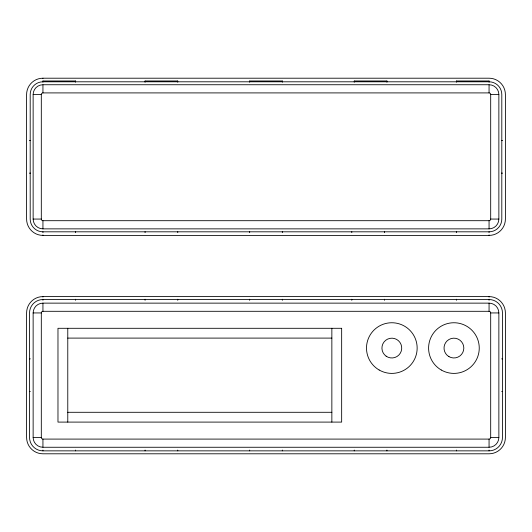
<?xml version="1.0" encoding="UTF-8"?>
<svg xmlns="http://www.w3.org/2000/svg" width="532" height="532" viewBox="0 0 532 532"><rect width="100%" height="100%" fill="white"/><g stroke="black" fill="none" stroke-linecap="round" stroke-linejoin="round"><path stroke-width="0.8" d="M42.939 78.204L489.061 78.204A16.339 16.339 0 0 1 505.4 94.543L505.4 219.064A16.339 16.339 0 0 1 489.061 235.403L42.939 235.403A16.339 16.339 0 0 1 26.6 219.064L26.6 94.543A16.339 16.339 0 0 1 42.939 78.204L42.939 78.417M42.939 80.977L75.624 80.977M145.076 80.977L177.755 80.977M249.661 80.977L282.339 80.977M354.246 80.977L386.924 80.977M456.376 80.977L489.061 80.977M42.939 84.741L489.061 84.741A9.802 9.802 0 0 1 498.863 94.543L498.863 219.064A9.802 9.802 0 0 1 489.061 228.866L42.939 228.866A9.802 9.802 0 0 1 33.137 219.064L33.137 94.543A9.802 9.802 0 0 1 42.939 84.741L42.939 92.907A1.636 1.636 0 0 0 41.303 94.543L33.137 94.543M42.939 92.907L489.061 92.907A1.636 1.636 0 0 1 490.69 94.543L490.69 219.064A1.636 1.636 0 0 1 489.061 220.694L42.939 220.7A1.636 1.636 0 0 1 41.31 219.064L41.31 94.543M490.69 94.543L498.863 94.543M29.42 140.461L30.603 140.461M501.397 140.461L502.58 140.461M29.42 173.146L30.603 173.146M501.397 173.146L502.58 173.146M33.137 219.064L41.31 219.064M490.69 219.064L498.863 219.064M42.939 296.597L489.061 296.597A16.339 16.339 0 0 1 505.4 312.936L505.4 437.457A16.339 16.339 0 0 1 489.061 453.796L42.939 453.796A16.339 16.339 0 0 1 26.6 437.457L26.6 312.936A16.339 16.339 0 0 1 42.939 296.597L42.939 297.102M42.939 303.134L489.061 303.134A9.802 9.802 0 0 1 498.863 312.936L498.863 437.457A9.802 9.802 0 0 1 489.061 447.259L42.939 447.259A9.802 9.802 0 0 1 33.137 437.457L33.137 312.936A9.802 9.802 0 0 1 42.939 303.134L42.939 311.3A1.636 1.636 0 0 0 41.31 312.936L41.31 437.457A1.636 1.636 0 0 0 42.939 439.093L489.061 439.093A1.636 1.636 0 0 0 490.69 437.457L490.69 312.936A1.636 1.636 0 0 0 489.061 311.306L42.939 311.3M33.137 312.936L41.31 312.936M490.69 312.936L498.863 312.936M67.777 338.099L331.855 338.099M29.539 358.854L30.317 358.854M501.683 358.854L502.461 358.854M29.539 391.539L30.317 391.539M501.683 391.539L502.461 391.539M67.777 412.293L331.855 412.293M33.137 437.457L41.31 437.457M490.69 437.457L498.863 437.457M42.939 450.857L489.061 450.857A13.4 13.4 0 0 0 502.461 437.457L502.461 312.936A13.4 13.4 0 0 0 489.061 299.536L42.939 299.536A13.4 13.4 0 0 0 29.539 312.936L29.539 437.457A13.4 13.4 0 0 0 42.939 450.857L42.939 450.079M489.061 81.017L489.061 82.201M489.061 84.741L489.061 92.907M489.061 220.7L489.061 228.866M489.061 231.693L489.061 232.584M489.061 234.898L489.061 235.403M489.061 296.597L489.061 297.102M489.061 299.237L489.061 300.314M489.061 303.134L489.061 311.3M489.061 439.093L489.061 447.259M489.061 450.079L489.061 450.857M456.376 81.017L456.376 82.201M456.376 231.693L456.376 232.584M456.376 299.237L456.376 300.314M456.376 450.079L456.376 450.857M386.924 81.017L386.924 82.201M386.924 450.079L386.924 450.857M384.476 231.693L384.476 232.584M384.476 299.237L384.476 300.314M354.246 81.017L354.246 82.201M354.246 450.079L354.246 450.857M351.792 231.693L351.792 232.584M351.792 299.237L351.792 300.314M331.855 328.297L331.855 422.095M282.339 81.017L282.339 82.201M282.339 231.693L282.339 232.584M282.339 299.237L282.339 300.314M282.339 450.079L282.339 450.857M249.661 81.017L249.661 82.201M249.661 231.693L249.661 232.584M249.661 299.237L249.661 300.314M249.661 450.079L249.661 450.857M177.755 81.017L177.755 82.201M177.755 231.693L177.755 232.584M177.755 299.237L177.755 300.314M177.755 450.079L177.755 450.857M145.076 81.017L145.076 82.201M145.076 231.693L145.076 232.584M145.076 299.237L145.076 300.314M145.076 450.079L145.076 450.857M75.624 81.017L75.624 82.201M75.624 231.693L75.624 232.584M75.624 299.237L75.624 300.314M75.624 450.079L75.624 450.857M67.777 328.297L67.777 422.095M42.939 81.017L42.939 82.201M42.939 220.7L42.939 228.866M42.939 231.693L42.939 232.584M42.939 234.898L42.939 235.403M42.939 299.237L42.939 300.314M42.939 439.093L42.939 447.259M489.061 81.795L42.939 81.795A12.748 12.748 0 0 0 30.198 94.543L30.198 219.064A12.748 12.748 0 0 0 42.939 231.812L489.061 231.812A12.748 12.748 0 0 0 501.802 219.064L501.802 94.543A12.748 12.748 0 0 0 489.061 81.795M341.657 328.297L57.975 328.297L57.975 422.095L341.657 422.095L341.657 328.297M441.261 370.006A25.33 25.33 0 0 0 479.252 348.068A25.33 25.33 0 0 0 441.261 326.136A25.33 25.33 0 0 0 441.261 370.006M379.163 370.006A25.33 25.33 0 0 0 417.154 348.068A25.33 25.33 0 0 0 379.163 326.136A25.33 25.33 0 0 0 379.163 370.006M386.126 356.167A9.902 9.902 0 0 0 401.687 348.959A9.902 9.902 0 0 0 387.668 339.09A9.902 9.902 0 0 0 386.126 356.167M448.975 356.646A9.902 9.902 0 0 0 463.824 348.068A9.902 9.902 0 0 0 448.975 339.496A9.902 9.902 0 0 0 448.975 356.646"/></g></svg>
